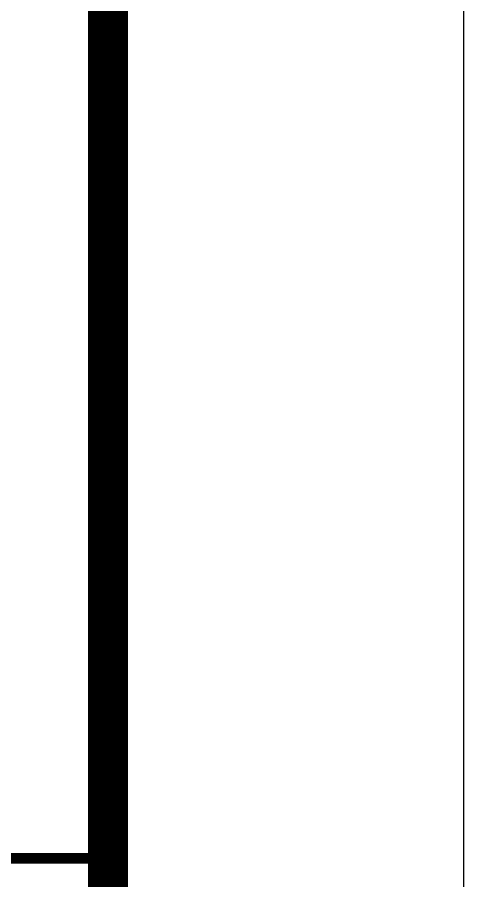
# Model space of a CAD drawing. Header units: millimetres. Extents: x 591771 to 1936534, y -622016 to 355666.
# Drawn here: x 678105 to 679360, y 86468 to 88894 of the extents above; entities that cross this region are included whole.
import ezdxf

# ---------------------------------------------------------------- set-up
doc = ezdxf.new("R2010")
doc.units = ezdxf.units.MM
doc.header["$LTSCALE"] = 80
doc.layers.add('\\M+5CDBC\\M+5BFF2', color=252, linetype='Continuous')

msp = doc.modelspace()

# ---------------------------------------------------------------- linework, layer by layer
msp.add_lwpolyline([(671359.7, 93214.3), (678359.9, 93214.3), (678359.9, 86525.6), (671359.7, 86525.6)], close=True)
at = {"layer": '\\M+5CDBC\\M+5BFF2', "color": 2}
msp.add_lwpolyline([(595259.9, 34814.3), (679359.9, 34814.3), (679359.9, 94214.3), (595259.9, 94214.3)], close=True, dxfattribs=at)
at = {"layer": '\\M+5CDBC\\M+5BFF2', "color": 2, "const_width": 112.5}
msp.add_lwpolyline([(596260, 35814.3), (678359.9, 35814.3), (678359.9, 93214.3), (596260, 93214.3)], close=True, dxfattribs=at)
at = {"layer": '\\M+5CDBC\\M+5BFF2', "color": 2, "const_width": 20}
for points in [[(671359.7, 86535.6), (678359.9, 86535.6)], [(671359.7, 86525.6), (678359.9, 86525.6)]]:
    msp.add_lwpolyline(points, dxfattribs=at)

doc.saveas('drawing.dxf')
